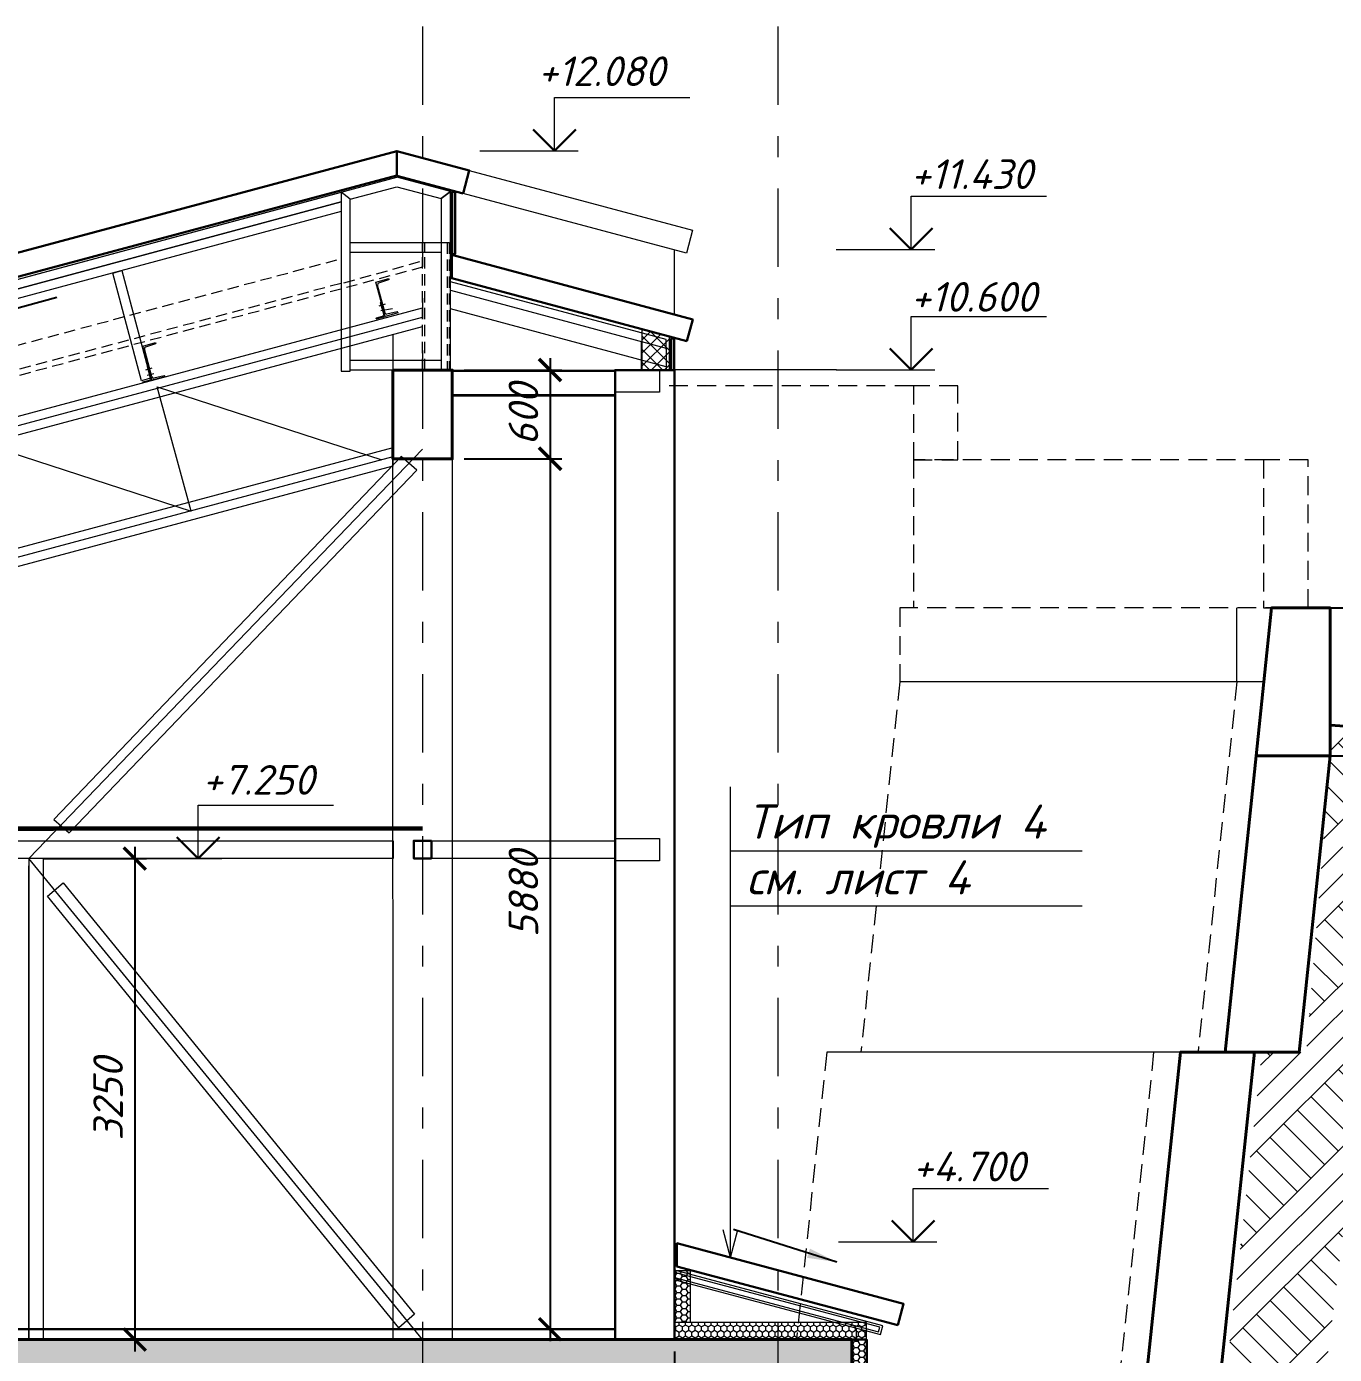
# Model space of a CAD drawing. Header units: millimetres. Extents: x -6419137 to 687965, y -598396 to 179722.
# Drawn here: x 520209 to 529043, y 87930 to 96899 of the extents above; entities that cross this region are included whole.
import ezdxf

# ---------------------------------------------------------------- set-up
doc = ezdxf.new("R2010")
doc.units = ezdxf.units.MM
doc.header["$MEASUREMENT"] = 0
for name, pattern in [('Штриховая', [5644.444466, 2822.222233, -2822.222233]), ('штриховаяX2', [38.1, 25.4, -12.7]), ('Штрихштриховая', [10936.110735, 5291.666508, -2116.666555, 1411.111116, -2116.666555])]:
    doc.linetypes.add(name, pattern=pattern)
for name, color, linetype, lineweight in [('k_ Металл', 5, 'Continuous', 40), ('Двери ArchiCAD_Ном._пера__96', 7, 'Continuous', 5), ('оси_Ном._пера__96', 7, 'Continuous', 5), ('отделка', 220, 'Continuous', 0), ('перекрытие_Ном._пера__94', 252, 'Continuous', 13), ('перекрытие_Ном._пера__99', 7, 'Continuous', 40), ('подп стены Инжзащита_Ном._пера__96', 7, 'Continuous', 13), ('подп стены Инжзащита_Ном._пера__99', 7, 'Continuous', 40), ('стены наруж_Ном._пера__1', 7, 'Continuous', 25), ('стены02_Ном._пера__99', 7, 'Continuous', 40), ('текст_Ном._пера__1', 7, 'Continuous', 25), ('текст_Ном._пера__96', 7, 'Continuous', 5), ('чертеж_Ном._пера__91', 250, 'Continuous', 5), ('чертеж_Ном._пера__96', 7, 'Continuous', 13), ('чертеж_Ном._пера__98', 7, 'Continuous', 35), ('Штриховка', 7, 'Continuous', 5), ('штриховка_Ном._пера__96', 7, 'Continuous', 13)]:
    doc.layers.add(name, color=color, linetype=linetype, lineweight=lineweight)
doc.layers.add('Конструкции', color=7, linetype='Continuous', lineweight=5, true_color=0x0000e6)
for name, color, linetype in [('крыша', 7, 'Continuous'), ('размеры', 7, 'Continuous'), ('текст', 7, 'Continuous'), ('чертеж', 7, 'Continuous')]:
    doc.layers.add(name, color=color, linetype=linetype)
doc.styles.get("Standard").update_dxf_attribs({"font": 'isocpeui.ttf'})
doc.styles.add('STEP PR', font='isocpeui.ttf')
doc.dimstyles.new('Standard100', dxfattribs={"dimtxt": 250, "dimasz": 200, "dimexe": 200, "dimexo": 300, "dimgap": 50, "dimtad": 1, "dimtoh": 1, "dimdec": 0, "dimzin": 0, "dimdsep": 46, "dimtxsty": 'STEP PR', "dimblk": 'ARCHTICK', "dimcen": 0.09, "dimdle": 200, "dimaunit": 1, "dimadec": 0, "dimazin": 0, "dimtfac": 1, "dimtdec": 0, "dimtofl": 0, "dimtmove": 1, "dimatfit": 3, "dimfxl": 1, "dimtolj": 1, "dimtzin": 0, "dimarcsym": 0})
doc.dimstyles.new('STEP', dxfattribs={"dimtxt": 200, "dimasz": 150, "dimexe": 80, "dimexo": 80, "dimgap": 80, "dimtad": 1, "dimdec": 0, "dimzin": 0, "dimdsep": 46, "dimtxsty": 'Standard', "dimblk": 'ARCHTICK', "dimcen": 150, "dimdle": 80, "dimadec": 0, "dimazin": 0, "dimtfac": 1, "dimtdec": 0, "dimtofl": 0, "dimtmove": 1, "dimatfit": 3, "dimfxl": 1, "dimtolj": 1, "dimtzin": 0, "dimarcsym": 0})

# ---------------------------------------------------------------- blocks, each defined once
blk = doc.blocks.new('A$C53FA6118')
at = {"layer": 'перекрытие_Ном._пера__94', "linetype": 'Continuous'}
h = blk.add_hatch(color=9, dxfattribs=at)
h.paths.add_polyline_path([(1989.3, -244.7), (1589.3, -244.7)], flags=17)
h.paths.add_polyline_path([(-10010.7, -244.7), (-10410.7, -244.7), (-10410.7, -644.7), (-10010.7, -644.7)])
h.paths.add_polyline_path([(4689.3, -244.7), (4689.3, -44.7), (-10810.7, -44.7), (-10810.7, -244.7)])
at = {"layer": 'перекрытие_Ном._пера__99', "color": 0, "linetype": 'Continuous'}
blk.add_lwpolyline([(4689.3, -244.7), (4689.3, -44.7), (-10810.7, -44.7), (-10810.7, -244.7), (-10410.7, -244.7)], dxfattribs=at)
blk = doc.blocks.new('Отметка высоты (ГОСТ)[26]_3', base_point=(115341, -142))
at = {"layer": 'чертеж_Ном._пера__91', "linetype": 'Continuous'}
for p, q in [((115341, -142), (115341, 308)), ((115341, 308), (116483, 308)), ((114709, -142), (115541, -142))]:
    blk.add_line(p, q, dxfattribs=at)
at = {"layer": 'чертеж_Ном._пера__98', "linetype": 'Continuous', "lineweight": 30}
for q in [(115161, 38), (115521, 38)]:
    blk.add_line((115341, -142), q, dxfattribs=at)
blk = doc.blocks.new('_ArchTick')
at = {"color": 0, "linetype": 'ByBlock', "const_width": 0.15}
blk.add_lwpolyline([(-0.5, -0.5), (0.5, 0.5)], dxfattribs=at)
blk = doc.blocks.new('*D753')
at = {"layer": 'Defpoints', "color": 0, "transparency": 16777216}
for p in [(520244.4, 91279.3), (520378.7, 88029.7), (520939.3, 88029.7)]:
    blk.add_point(p, dxfattribs=at)
at = {"layer": 'размеры', "color": 0, "lineweight": -2, "transparency": 16777216}
for p, q in [((520939.3, 91359.3), (520939.3, 87949.7)), ((520324.4, 91279.3), (521019.3, 91279.3)), ((520458.7, 88029.7), (521019.3, 88029.7))]:
    blk.add_line(p, q, dxfattribs=at)
at = {"layer": 'размеры', "color": 0, "lineweight": -2, "transparency": 16777216, "xscale": 150, "yscale": 150, "zscale": 150}
for p, rotation in [((520939.3, 91279.3), 90), ((520939.3, 88029.7), 270)]:
    blk.add_blockref('_ArchTick', p, dxfattribs=dict(at, rotation=rotation))
at = {"layer": 'размеры', "color": 0, "transparency": 16777216, "insert": (520759.3, 89654.5), "char_height": 200, "attachment_point": 5, "rotation": 90}
blk.add_mtext('\\A1;3250', dxfattribs=at)
blk = doc.blocks.new('*D762')
at = {"layer": 'Defpoints', "color": 0, "transparency": 16777216}
for p in [(528864, 92972.3), (529394.6, 92972.3), (528763.4, 91972.3)]:
    blk.add_point(p, dxfattribs=at)
at = {"layer": 'размеры', "color": 0, "lineweight": -2, "transparency": 16777216}
for p, q in [((529394.6, 91892.3), (529394.6, 93052.3)), ((528944, 92972.3), (529474.6, 92972.3)), ((528843.4, 91972.3), (529474.6, 91972.3))]:
    blk.add_line(p, q, dxfattribs=at)
at = {"layer": 'размеры', "color": 0, "lineweight": -2, "transparency": 16777216, "xscale": 150, "yscale": 150, "zscale": 150}
for p, rotation in [((529394.6, 92972.3), 90), ((529394.6, 91972.3), 270)]:
    blk.add_blockref('_ArchTick', p, dxfattribs=dict(at, rotation=rotation))
at = {"layer": 'размеры', "color": 0, "transparency": 16777216, "insert": (529214.6, 92472.3), "char_height": 200, "attachment_point": 5, "rotation": 90}
blk.add_mtext('\\A1;1000', dxfattribs=at)
blk = doc.blocks.new('A$C0BFE07E2')
blk.add_lwpolyline([(1.4, 176.2), (600.7, 15.9)])
at = {"layer": 'Конструкции', "color": 5}
blk.add_lwpolyline([(317.8, -1.9), (317.8, -81.1), (-909.3, -81.1), (-909.3, 326.1)], dxfattribs=at)
at = {"layer": 'крыша', "color": 32, "lineweight": 30, "true_color": 0xb35900}
blk.add_lwpolyline([(600.7, 15.9), (-891.9, 413.5), (-891.9, 570), (639.4, 160.7), (600.7, 15.9)], dxfattribs=at)
at = {"layer": 'чертеж', "color": 34, "lineweight": 5}
for points in [[(-911.6, 325.6), (483.6, -46), (499.1, 11.9), (-909.3, 387.1), (-909.3, 326.1)], [(-908.1, 338.4), (470.4, -28.8), (479, 3.6), (-909.3, 373.3)]]:
    blk.add_lwpolyline(points, dxfattribs=at)
blk = doc.blocks.new('*D763')
at = {"layer": 'Defpoints', "color": 0, "transparency": 16777216}
for p in [(524584, 88029.7), (522884, 87686.5), (524584, 87132)]:
    blk.add_point(p, dxfattribs=at)
at = {"layer": 'размеры', "color": 0, "lineweight": -2, "transparency": 16777216}
for p, q in [((524584, 87949.7), (524584, 87052)), ((522884, 87606.5), (522884, 87052)), ((522804, 87132), (524664, 87132))]:
    blk.add_line(p, q, dxfattribs=at)
at = {"layer": 'размеры', "color": 0, "lineweight": -2, "transparency": 16777216, "xscale": 150, "yscale": 150, "zscale": 150, "rotation": 180}
blk.add_blockref('_ArchTick', (522884, 87132), dxfattribs=at)
at = {"layer": 'размеры', "color": 0, "lineweight": -2, "transparency": 16777216, "xscale": 150, "yscale": 150, "zscale": 150}
blk.add_blockref('_ArchTick', (524584, 87132), dxfattribs=at)
at = {"layer": 'размеры', "color": 0, "transparency": 16777216, "insert": (523734, 87313.3), "char_height": 200, "attachment_point": 5}
blk.add_mtext('\\A1;1700', dxfattribs=at)
blk = doc.blocks.new('*U595')
for p, q in [((0, 0), (0, 240)), ((0, 240), (90, 240)), ((5.6, 22), (5.6, 218)), ((86.2, 231.8), (15.6, 228.5)), ((90, 240), (90, 235.8)), ((90, 0), (0, 0)), ((86.2, 8.2), (15.6, 11.5)), ((90, 4.2), (90, 0))]:
    blk.add_line(p, q)
for centre, radius, start, end in [((16.1, 218), 10.5, 92.70236, 180), ((86, 235.8), 4, 272.70236, 360), ((16.1, 22), 10.5, 180, 267.29764), ((86, 4.2), 4, 0, 87.29764)]:
    blk.add_arc(centre, radius, start, end)
blk = doc.blocks.new('*U593')
at = {"color": 0, "linetype": 'ByBlock', "lineweight": -2}
for p, q in [((-6, 16), (-6, 96.7)), ((0, 100), (-2.7, 100)), ((0, 0), (0, 100)), ((-63, 0), (-63, 2.7)), ((-63, 0), (0, 0)), ((-59.7, 6), (-16, 6))]:
    blk.add_line(p, q, dxfattribs=at)
for centre, radius, start, end in [((-2.7, 96.7), 3.3, 89.04503, 179.97781), ((-59.7, 2.7), 3.3, 90, 180), ((-16, 16), 10, 270, 0)]:
    blk.add_arc(centre, radius, start, end, dxfattribs=at)
blk = doc.blocks.new('A$C55FD6BF6')
at = {"layer": 'k_ Металл', "lineweight": 0}
for points in [[(-1218, 4881.1), (-1261.1, 4868.4)], [(-1218, 4881.1), (-1261.1, 4868.4)], [(-1167.4, 4849.6), (-1247.5, 4836.9)], [(-1167.4, 4849.6), (-1247.5, 4836.9)], [(-2793, 4449.2), (-2836.1, 4436.5)], [(-2793, 4449.2), (-2836.1, 4436.5)], [(-2780.8, 4411.1), (-2823.9, 4398.4)], [(-2780.8, 4411.1), (-2823.9, 4398.4)]]:
    blk.add_lwpolyline(points, dxfattribs=at)
at = {"layer": 'Конструкции', "linetype": 'Continuous', "lineweight": 0, "ltscale": 5}
for points in [[(-1514.5, 5571.8), (-13747, 2279.2), (-13763.3, 2340.1), (-1139.5, 5738)], [(-1452.6, 5590.8), (-1139.5, 5672.8)], [(-1139.5, 5672.8), (-839.9, 5595.1), (-776.1, 5643.1), (-1139.5, 5738)], [(-1514.5, 5571.8), (-13747, 2279.2), (-13763.3, 2340.1), (-1487.6, 5644.3)], [(-1514.6, 5506.8), (-13130.2, 2380.1), (-13146.5, 2440.9), (-1514.5, 5571.8)], [(-1514.6, 5506.8), (-13130.2, 2380.1), (-13146.5, 2440.9), (-1514.5, 5571.8)], [(681, 4577.7), (681, 4641.5), (-776.1, 5032)]]:
    blk.add_lwpolyline(points, dxfattribs=at)
for points in [[(-1514.5, 5637), (-1514.5, 4428.6), (-1452.6, 4428.6), (-1452.6, 5590.8)], [(-839.9, 5595.1), (-839.9, 4436.3), (-776.1, 4436.3), (-776.1, 5643.1)], [(-839.9, 5229.4), (-1452.6, 5229.4), (-1452.6, 5297), (-839.9, 5297)], [(-2996.9, 5107.8), (-2802.1, 4380.7), (-2863, 4364.4), (-3057.7, 5091.5)], [(681, 4584.7), (681, 4436.3), (513.8, 4436.3), (513.8, 4629.5)], [(-839.9, 4436.3), (-1452.6, 4436.3), (-1452.6, 4503.9), (-839.9, 4503.9)]]:
    blk.add_lwpolyline(points, close=True, dxfattribs=at)
at = {"layer": 'Конструкции'}
for points in [[(-776.1, 4975.2), (681, 4584.7), (681, 4458.7), (-776.1, 4849.1)], [(-1164.5, 4109.9), (-1164.5, 4436.3), (-764.5, 4436.3), (-764.5, 4259.1)], [(335.5, 4425.9), (335.5, 4259.1), (-764.5, 4259.1), (-764.5, 4436.3), (513.8, 4436.3)], [(335.5, 4269.5), (-764.5, 4269.5), (-764.5, 4259.1), (-764.5, 4259.1)], [(335.5, 4269.5), (-764.5, 4269.5), (-764.5, 4259.1)]]:
    blk.add_lwpolyline(points, dxfattribs=at)
at = {"layer": 'Конструкции', "color": 254, "true_color": 0xd3d2db}
for points in [[(-1164.5, 4677.6), (-1164.5, 3787.3), (-12764.2, 680.1), (-12764.2, 1337.3), (-13164.2, 1337.3), (-13164.2, 1587.2), (-12986.5, 1635.1), (-12986.5, 1635.1), (-964.2, 4855.5)], [(-1164.5, 4677.6), (-1164.5, 3787.3), (-12764.2, 680.1), (-12764.2, 1337.3), (-13164.2, 1337.3), (-13164.2, 1587.2), (-12986.5, 1635.1), (-12986.5, 1635.1), (-964.2, 4855.5)], [(-12964.2, 1578.9), (-964.2, 4793.4)], [(-12964.2, 1578.9), (-964.2, 4793.4)], [(-12964.2, 1516.8), (-964.2, 4731.3)], [(-12964.2, 1516.8), (-964.2, 4731.3)], [(-12964.2, 1531.5), (-11542.3, 1069.5), (-11770.3, 1907.4), (-10255.6, 1414.2), (-10483.6, 2252.1), (-8967.7, 1759.2), (-9195.7, 2597.1), (-7679.8, 2104.1), (-7907.8, 2942.1), (-6391.9, 2449.1), (-6619.9, 3287.1), (-5104, 2794.1), (-5332.1, 3632.1), (-3816.1, 3139.1), (-4044.2, 3977.1), (-2528.3, 3484.1), (-2756.3, 4322.1), (-1240.4, 3829.1)], [(-12964.2, 1531.5), (-11542.3, 1069.5), (-11770.3, 1907.4), (-10255.6, 1414.2), (-10483.6, 2252.1), (-8967.7, 1759.2), (-9195.7, 2597.1), (-7679.8, 2104.1), (-7907.8, 2942.1), (-6391.9, 2449.1), (-6619.9, 3287.1), (-5104, 2794.1), (-5332.1, 3632.1), (-3816.1, 3139.1), (-4044.2, 3977.1), (-2528.3, 3484.1), (-2756.3, 4322.1), (-1240.4, 3829.1)], [(-1164.5, 3911.5), (-12764.2, 804.3)], [(-1164.5, 3911.5), (-12764.2, 804.3)], [(-1164.5, 3849.4), (-12764.2, 742.2)], [(-1164.5, 3849.4), (-12764.2, 742.2)]]:
    blk.add_lwpolyline(points, dxfattribs=at)
at = {"layer": 'Конструкции'}
blk.add_lwpolyline([(-764.5, 4436.3), (335.5, 4436.3), (335.5, 4425.9), (-764.5, 4425.9)], close=True, dxfattribs=at)
at = {"layer": 'крыша', "color": 32, "lineweight": 30, "true_color": 0xb35900}
blk.add_lwpolyline([(-13824.2, 2361.8), (-1139.5, 5749.4), (-1139.5, 5915.6), (-13863, 2506.7), (-13824.2, 2361.8)], dxfattribs=at)
for points in [[(-691.3, 5629.3), (-649.7, 5784.5), (-1139.5, 5915.7), (-1139.5, 5749.2)], [(820.8, 4631.2), (859.9, 4777.3), (-767.9, 5213.4), (-767.9, 5056.8)]]:
    blk.add_lwpolyline(points, close=True, dxfattribs=at)
at = {"layer": 'крыша', "color": 32, "lineweight": 9, "true_color": 0xb35900}
for points in [[(-649.7, 5784.5), (858.9, 5380.3), (818.6, 5224.7), (-691.3, 5629.3)], [(735.8, 5247.1), (735.8, 4811.6)]]:
    blk.add_lwpolyline(points, dxfattribs=at)
at = {"layer": 'размеры', "color": 251, "linetype": 'штриховаяX2', "lineweight": 18, "ltscale": 3, "true_color": 0x6b6b6b}
for points in [[(-784.2, 4436.3), (-964.2, 4436.3), (-964.2, 5297), (-784.2, 5297)], [(-798, 4436.3), (-950.4, 4436.3), (-950.4, 5297), (-798, 5297)]]:
    blk.add_lwpolyline(points, close=True, dxfattribs=at)
for points in [[(-13764.2, 1916.8), (-1514.5, 5187.9), (-1514.5, 5021.7), (-13764.2, 1750.6)], [(-964.2, 5131.5), (-13416.2, 1787.7), (-13430, 1839.6)], [(-1495.9, 5025.1), (-964.2, 5174.4)]]:
    blk.add_lwpolyline(points, dxfattribs=at)
at = {"layer": 'стены наруж_Ном._пера__1', "lineweight": 30}
for points in [[(-745, 5639.3), (-745, 5219.7), (-765, 5219.7), (-765, 5639.3), (-745, 5639.3)], [(735, 4648.8), (735, 4435.1), (715, 4435.1), (715, 4648.8), (735, 4648.8)]]:
    blk.add_lwpolyline(points, dxfattribs=at)
at = {"layer": 'k_ Металл', "lineweight": 0, "rotation": 15}
for p in [(-1217.2, 4798.7), (-1217.2, 4798.7), (-2792.2, 4366.8), (-2792.2, 4366.8)]:
    blk.add_blockref('*U593', p, dxfattribs=at)
at = {"layer": 'Конструкции', "lineweight": 0, "rotation": 15}
for p in [(-1217.2, 4798.7), (-1217.2, 4798.7), (-2792.2, 4366.8), (-2792.2, 4366.8)]:
    blk.add_blockref('*U595', p, dxfattribs=at)
blk = doc.blocks.new('Линия_3_3', base_point=(116811.5, 8232.6))
at = {"layer": 'текст_Ном._пера__96', "linetype": 'Continuous'}
for q in [(116811.5, 11413.2), (116761.5, 8419.2), (116861.5, 8419.2)]:
    blk.add_line((116811.5, 8232.6), q, dxfattribs=at)
blk = doc.blocks.new('*D761')
at = {"layer": 'Defpoints', "color": 0, "transparency": 16777216}
for p in [(523083.7, 94579), (523083.7, 93979), (523744.5, 93979)]:
    blk.add_point(p, dxfattribs=at)
at = {"layer": 'размеры', "color": 0, "lineweight": -2, "transparency": 16777216}
for p, q in [((523744.5, 94659), (523744.5, 93899)), ((523163.7, 94579), (523824.5, 94579)), ((523163.7, 93979), (523824.5, 93979))]:
    blk.add_line(p, q, dxfattribs=at)
at = {"layer": 'размеры', "color": 0, "lineweight": -2, "transparency": 16777216, "xscale": 150, "yscale": 150, "zscale": 150}
for p, rotation in [((523744.5, 94579), 90), ((523744.5, 93979), 270)]:
    blk.add_blockref('_ArchTick', p, dxfattribs=dict(at, rotation=rotation))
at = {"layer": 'размеры', "color": 0, "transparency": 16777216, "insert": (523564.5, 94279), "char_height": 200, "attachment_point": 5, "rotation": 90}
blk.add_mtext('\\A1;600', dxfattribs=at)
blk = doc.blocks.new('*D766')
at = {"layer": 'Defpoints', "color": 0, "transparency": 16777216}
for p in [(523494.1, 93980), (523494.1, 88099.7), (523744.5, 88099.7)]:
    blk.add_point(p, dxfattribs=at)
at = {"layer": 'размеры', "color": 0, "lineweight": -2, "transparency": 16777216}
for p, q in [((523744.5, 94060), (523744.5, 88019.7)), ((523574.1, 93980), (523824.5, 93980)), ((523574.1, 88099.7), (523824.5, 88099.7))]:
    blk.add_line(p, q, dxfattribs=at)
at = {"layer": 'размеры', "color": 0, "lineweight": -2, "transparency": 16777216, "xscale": 150, "yscale": 150, "zscale": 150}
for p, rotation in [((523744.5, 93980), 90), ((523744.5, 88099.7), 270)]:
    blk.add_blockref('_ArchTick', p, dxfattribs=dict(at, rotation=rotation))
at = {"layer": 'размеры', "color": 0, "transparency": 16777216, "insert": (523564.5, 91039.8), "char_height": 200, "attachment_point": 5, "rotation": 90}
blk.add_mtext('\\A1;5880', dxfattribs=at)

msp = doc.modelspace()

# ---------------------------------------------------------------- hatches: boundary and pattern name
at = {"layer": 'Штриховка', "lineweight": 0}
h = msp.add_hatch(dxfattribs=at)
h.set_pattern_fill('ANSI37', color=52, scale=500)
h.set_pattern_definition([(45, (84337.13, 49584.62), (-44.194174, 44.194174), []), (135, (84337.13, 49584.62), (-44.194174, -44.194174), [])])
h.paths.add_polyline_path([(524366.4, 94854.9), (524367.5, 94578.8), (524548.2, 94579.1), (524548.2, 94806.2)])
at = {"layer": 'Штриховка'}
h = msp.add_hatch(dxfattribs=at)
h.set_pattern_fill('HONEY', color=20, scale=200)
h.set_pattern_definition([(360, (536001.366, 22444.55), (37.5, 21.650635), [25, -50]), (120, (536001.366, 22444.55), (-37.5, 21.650635), [25, -50]), (60, (536001.366, 22444.55), (2e-14, 43.30127), [-50, 25])])
h.paths.add_polyline_path([(524584, 88029.7), (524584, 88144.7), (524690.4, 88144.7), (524690.4, 88499), (524584, 88499), (524583.8, 88029.7)])
h = msp.add_hatch(dxfattribs=at)
h.set_pattern_fill('HONEY', color=20, scale=200, angle=90)
h.set_pattern_definition([(90, (587446.707, 99453.065), (-21.650635, 37.5), [25, -50]), (210, (587446.707, 99453.065), (-21.650635, -37.5), [25, -50]), (150, (587446.707, 99453.065), (-43.30127, 2e-14), [-50, 25])])
h.paths.add_polyline_path([(524584, 88147.6), (524584, 88033.5), (525882.8, 88032.8), (525882.8, 88146.8)])
h = msp.add_hatch(dxfattribs=at)
h.set_pattern_fill('HONEY', color=20, scale=200)
h.set_pattern_definition([(360, (537201.366, 22244.55), (37.5, 21.650635), [25, -50]), (120, (537201.366, 22244.55), (-37.5, 21.650635), [25, -50]), (60, (537201.366, 22244.55), (2e-14, 43.30127), [-50, 25])])
h.paths.add_polyline_path([(525783.8, 87829.7), (525833.8, 87829.7), (525884, 87829.7), (525884, 88029.7), (525784, 88029.7)])
at = {"layer": 'штриховка_Ном._пера__96', "linetype": 'Continuous'}
h = msp.add_hatch(dxfattribs=at)
h.set_pattern_fill('ГРУНТ_0003', color=256, style=0, pattern_type=2)
h.set_pattern_definition([(45, (453689.98, 83972.33), (-275.7716, 275.7716), []), (45, (453598.05, 84064.25), (-551.543, 551.543), []), (45, (453506.1, 84156.2), (-551.543, 551.543), []), (135, (453414.2, 84248.1), (91.92388, 91.92388), [390, -390])])
h.paths.add_polyline_path([(535583.1, 91762.8), (530388.8, 91762.8), (530436.8, 92083.4), (529031.6, 92179.6), (528853.2, 89972.3), (528553.2, 89972.3), (528220.2, 86972.3), (527918.5, 86972.3), (527918.5, 83770.3), (527446.2, 83771.1), (527446, 83770.3), (527071.5, 82466.4), (526205.7, 82466.4), (526205.7, 81997.7), (527701.9, 81997.7), (527881.9, 83272.3), (528414, 83272.3), (528500.9, 83715.9), (528502.1, 83734.7), (528534.4, 83935.6), (528729.3, 86272.3), (528789.5, 86272.3), (529131.3, 88998.5), (529327, 88998.5), (529561.4, 91423.5), (535583.1, 91406.9)])

# ---------------------------------------------------------------- linework, layer by layer
at = {"layer": 'Двери ArchiCAD_Ном._пера__96', "color": 0, "linetype": 'Continuous'}
msp.add_line((520224, 88029.7), (520224, 91229.7), dxfattribs=at)
at = {"layer": 'Конструкции', "color": 0, "lineweight": 40}
msp.add_lwpolyline([(522683.7, 94579), (523083.7, 94579), (523083.7, 93979), (522683.7, 93979)], close=True, dxfattribs=at)
at = {"layer": 'Конструкции', "color": 0, "lineweight": 20}
for points in [[(524184, 94579.7), (524484, 94579.7), (524484, 94429.7), (524184, 94429.7)], [(524184, 91414.7), (524484, 91414.7), (524484, 91264.7), (524184, 91264.7)]]:
    msp.add_lwpolyline(points, close=True, dxfattribs=at)
at = {"layer": 'Конструкции', "color": 8, "true_color": 0x7a7a7a}
for points in [[(522884, 88029.7), (520224, 91279.7), (522884, 94045.4)], [(522844.2, 93903.8), (522738.7, 93994.7), (520391.9, 91543.4), (520497.4, 91452.5), (522844.2, 93903.8)], [(522828.1, 88201.1), (522722.6, 88110.3), (520351.2, 91025.3), (520456.7, 91116.2), (522828.1, 88201.1)]]:
    msp.add_lwpolyline(points, dxfattribs=at)
at = {"layer": 'Конструкции', "color": 5}
for points in [[(523084, 88029.7), (522684, 88029.7), (522683.7, 93979), (523083.7, 93979)], [(522943.8, 91399.7), (524184, 91399.7), (524184, 91279.7), (522943.8, 91279.7)]]:
    msp.add_lwpolyline(points, close=True, dxfattribs=at)
at = {"layer": 'Конструкции', "color": 8, "true_color": 0x7a7a7a}
msp.add_lwpolyline([(517084, 91399.7), (522684, 91399.7), (522684, 91279.7), (517084, 91279.7)], close=True, dxfattribs=at)
at = {"layer": 'Конструкции', "lineweight": 30}
msp.add_lwpolyline([(522943.8, 91399.4), (522824.1, 91399.4), (522824.1, 91279.9), (522943.8, 91279.9)], close=True, dxfattribs=at)
at = {"layer": 'Конструкции', "color": 8}
msp.add_lwpolyline([(520224, 91279.7), (520224, 88029.7), (520324, 88029.7), (520324, 91279.7), (520224, 91279.7)], dxfattribs=at)
at = {"layer": 'крыша', "lineweight": 30}
msp.add_lwpolyline([(524184, 88029.7), (524184, 88099.7), (510684, 88099.7)], dxfattribs=at)
at = {"layer": 'оси_Ном._пера__96', "color": 172, "linetype": 'Штрихштриховая', "ltscale": 0.1}
for p, q in [((522884, 96899.1), (522884, 82129.7)), ((525284, 96899.1), (525284, 80367.7))]:
    msp.add_line(p, q, dxfattribs=at)
at = {"layer": 'отделка'}
for points in [[(524584, 88497.8), (524690.4, 88497.8), (524690.4, 88144.7), (524584, 88144.7)], [(524584, 88029.7), (525882.8, 88029.7), (525882.8, 88144.7), (524584, 88144.7)]]:
    msp.add_lwpolyline(points, close=True, dxfattribs=at)
at = {"layer": 'перекрытие_Ном._пера__99', "color": 1}
msp.add_lwpolyline([(529014, 91972.3), (529014, 92972.3), (528617.3, 92972.3), (528512.8, 91972.3), (529014, 91972.3)], dxfattribs=at)
at = {"layer": 'подп стены Инжзащита_Ном._пера__96', "color": 9, "linetype": 'штриховаяX2', "ltscale": 5}
for points in [[(526199.3, 94472.3), (524534, 94472.3)], [(526499.3, 93972.3), (526499.3, 94472.3), (526199.3, 94472.3), (526199.3, 93972.3), (526499.3, 93972.3)], [(528564, 93972.3), (526199.3, 93972.3)], [(526199.3, 93972.3), (526199.3, 92972.3)], [(528864, 92972.3), (528864, 93972.3), (528564, 93972.3), (528564, 92972.3), (528864, 92972.3)], [(528864, 92972.3), (528895.5, 92972.3), (526106.5, 92972.3), (526106.5, 92472.3), (525843.8, 89972.4)], [(528384.1, 92472.3), (528121.4, 89972.3), (527821.4, 89972.3), (527506.1, 86972.3), (527208.9, 86972.3), (527208.9, 83972.3)], [(525613.2, 89972.5), (525409, 88029.7)]]:
    msp.add_lwpolyline(points, dxfattribs=at)
at = {"layer": 'подп стены Инжзащита_Ном._пера__96', "color": 9, "ltscale": 5}
for points in [[(528563.7, 92472.3), (528384.1, 92472.3), (528384.1, 92972.3)], [(528384.1, 92472.3), (526106.5, 92472.3)], [(528003.7, 89972.3), (525613.2, 89972.5)]]:
    msp.add_lwpolyline(points, dxfattribs=at)
at = {"layer": 'подп стены Инжзащита_Ном._пера__99', "color": 32, "linetype": 'Continuous', "true_color": 0xb35900, "flags": 128}
msp.add_lwpolyline([(529014, 92179.6), (529014, 92179.6), (530426.5, 92084.1), (534670.1, 91972.4), (534911.9, 91765.2), (535321.6, 91765.2), (535755.9, 92168.4)], dxfattribs=at)
at = {"layer": 'подп стены Инжзащита_Ном._пера__99', "linetype": 'Continuous', "flags": 128}
for points in [[(529014, 91972.3), (528512.8, 91972.3), (528303.7, 89972.3), (528803.7, 89972.3), (529014, 91972.3)], [(528512.8, 91972.3), (529014, 91972.3), (528803.7, 89972.3), (528303.7, 89972.3), (528512.8, 91972.3)], [(528503.7, 89972.3), (528003.7, 89972.3), (527688.4, 86972.3), (528188.4, 86972.3), (528503.7, 89972.3)]]:
    msp.add_lwpolyline(points, dxfattribs=at)
at = {"layer": 'стены02_Ном._пера__99', "lineweight": 30}
msp.add_lwpolyline([(524584, 94579), (524184, 94579), (524184, 88029.7), (524584, 88029.7)], close=True, dxfattribs=at)
at = {"layer": 'стены02_Ном._пера__99', "color": 4, "linetype": 'Штриховая', "lineweight": 30, "ltscale": 0.1, "const_width": 30}
msp.add_lwpolyline([(511084, 91480), (522884, 91481.9)], dxfattribs=at)
at = {"layer": 'стены02_Ном._пера__99', "lineweight": 30}
msp.add_lwpolyline([(525884, 87829.7), (525884, 88029.7), (525761.1, 88029.7)], dxfattribs=at)
at = {"layer": 'текст_Ном._пера__96', "linetype": 'Continuous'}
for p, q in [((524963.6, 91330.5), (527339, 91330.5)), ((524963.6, 90960.5), (527339, 90960.5))]:
    msp.add_line(p, q, dxfattribs=at)
at = {"layer": 'чертеж_Ном._пера__96', "linetype": 'Continuous'}
msp.add_lwpolyline([(525678.2, 94579.7), (524200.7, 94579.7)], dxfattribs=at)
at = {"layer": 'Штриховка', "color": 52, "lineweight": 0}
msp.add_lwpolyline([(524366.4, 94854.9), (524548.2, 94806.2), (524548.2, 94579), (524366.4, 94579)], close=True, dxfattribs=at)
at = {"layer": 'Штриховка', "color": 32, "true_color": 0xe07000}
msp.add_lwpolyline([(525884, 88029.7), (525884, 87829.7), (525783.8, 87829.7), (525784, 88029.7), (525884, 88029.7), (525883.8, 88029.7)], dxfattribs=at)

# ---------------------------------------------------------------- block references
at = {"layer": 'крыша'}
for name, p in [('A$C55FD6BF6', (523848.1, 90142.7)), ('A$C0BFE07E2', (525493.3, 88110.8))]:
    msp.add_blockref(name, p, dxfattribs=at)
at = {"layer": 'перекрытие_Ном._пера__99'}
msp.add_blockref('A$C53FA6118', (521094.7, 88074.4), dxfattribs=at)
at = {"layer": 'текст', "linetype": 'Continuous', "xscale": -1}
msp.add_blockref('Линия_3_3', (524963.6, 88583.9), dxfattribs=at)
at = {"layer": 'чертеж_Ном._пера__96', "linetype": 'Continuous', "xscale": 0.8, "yscale": 0.8, "zscale": 0.8}
for p in [(523774.8, 96059.7), (526183.3, 95394), (526183.3, 94579.7), (521368.4, 91279.7), (526198, 88691)]:
    msp.add_blockref('Отметка высоты (ГОСТ)[26]_3', p, dxfattribs=at)

# ---------------------------------------------------------------- texts
at = {"layer": 'подп стены Инжзащита_Ном._пера__99'}
for s, p in [('+12.080', (523662.4, 96497.5)), ('+11.430', (526180, 95802.2)), ('+10.600', (526180, 94973.4)), ('+7.250', (521396.6, 91710.8)), ('+4.700', (526194.6, 89099.2))]:
    msp.add_text(s, height=200, dxfattribs=at).set_placement(p)
at = {"layer": 'текст_Ном._пера__1', "linetype": 'Continuous', "insert": (525070.8, 91340.5), "char_height": 230, "attachment_point": 4, "line_spacing_factor": 0.982247}
msp.add_mtext('Тип кровли 4\\Pсм. лист 4', dxfattribs=at)

# ---------------------------------------------------------------- dimensions: what is measured, and where the dimension line sits
at = {"layer": 'размеры'}
for base, p1, p2, picture, middle in [((523744.5, 93979), (523083.7, 94579), (523083.7, 93979), '*D761', (523564.5, 94279)), ((523744.5, 88099.7), (523494.1, 93980), (523494.1, 88099.7), '*D766', (523564.5, 91039.8)), ((520939.3, 88029.7), (520244.4, 91279.3), (520378.7, 88029.7), '*D753', (520759.3, 89654.5))]:
    dim = msp.add_linear_dim(base=base, p1=p1, p2=p2, angle=90, dimstyle='STEP', dxfattribs=at)
    dim.commit()
    dim.dimension.update_dxf_attribs({"geometry": picture, "text_midpoint": middle})
dim = msp.add_linear_dim(base=(529394.6, 92972.3), p1=(528763.4, 91972.3), p2=(528864, 92972.3), angle=90, dimstyle='STEP', dxfattribs=at)
dim.commit()
dim.dimension.update_dxf_attribs({"geometry": '*D762', "text_midpoint": (529394.6, 92472.3), "dimtype": 160})
dim = msp.add_linear_dim(base=(524584, 87132), p1=(522884, 87686.5), p2=(524584, 88029.7), dimstyle='STEP', dxfattribs=at)
dim.commit()
dim.dimension.update_dxf_attribs({"geometry": '*D763', "text_midpoint": (523734, 87313.3)})

# ---------------------------------------------------------------- leaders
for points in [[(519652.9, 94863), (520413.9, 95071.5)], [(525680.8, 88553.6), (524982.8, 88772.6)]]:
    msp.add_leader(points, dimstyle='Standard100', dxfattribs=at)

doc.saveas('drawing.dxf')
